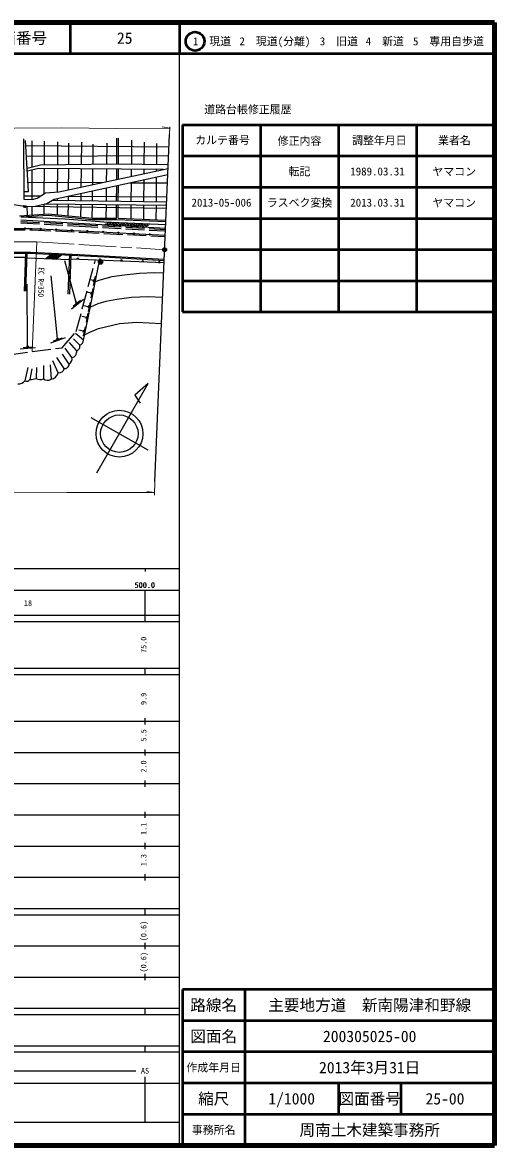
# Model space of a CAD drawing. Units: millimetres at full size, sheet at 1:1000; details may follow other scales. Extents: x 40000 to 680000, y 20000 to 380000.
# Drawn here: x 528725 to 680000, y 20000 to 380000 of the extents above; entities that cross this region are included whole.
import ezdxf
from ezdxf.enums import TextEntityAlignment as Align

# ---------------------------------------------------------------- set-up
doc = ezdxf.new("R2010")
doc.units = ezdxf.units.MM
doc.header["$LTSCALE"] = 1000
doc.header["$PDMODE"] = 32
doc.header["$PDSIZE"] = 500
doc.linetypes.add('CHAIN', pattern=[18.5, 12, -1.5, 3.5, -1.5])
doc.linetypes.add('DASHED', pattern=[7.5, 6, -1.5])
for name, color, linetype, lineweight in [('M-BGD', 7, 'Continuous', 25), ('M-BMK', 2, 'CHAIN', 13), ('M-BMK-OTRS', 5, 'Continuous', 25), ('M-BMK-SRVR', 3, 'Continuous', 25), ('M-STR-HTXT', 7, 'Continuous', 13), ('M-TTL', 2, 'Continuous', 140), ('M-TTL-BAND', 7, 'Continuous', 25), ('M-TTL-FRAM', 2, 'Continuous', 50), ('M-TTL-LINE', 7, 'Continuous', 50)]:
    doc.layers.add(name, color=color, linetype=linetype, lineweight=lineweight)
doc.layers.add('M-OTRS', color=6, linetype='Continuous')
doc.layers.add('M-TTL-TXT', color=7, linetype='Continuous')
doc.styles.add('ＭＳ ゴシック', font='')
doc.styles.get('ＭＳ ゴシック').set_extended_font_data('MS Gothic')

msp = doc.modelspace()

# ---------------------------------------------------------------- hatches: boundary and pattern name
at = {"layer": 'M-BGD'}
for points in [[(529884, 321078, -0.82183), (528904, 321220)], [(546785, 304169), (546160, 304195, -0.84072)], [(554440, 303187, -1), (553040, 303187, -0.41421), (553740, 303887, -0.41421)], [(553902, 303873), (553276, 303899, -0.84072)], [(560764, 303587), (560139, 303613, -0.84072)], [(567597, 303303), (566971, 303329, -0.84072)], [(572891, 303082), (572266, 303108, -0.84072)]]:
    msp.add_hatch(color=256, dxfattribs=at).paths.add_polyline_path(points)

# ---------------------------------------------------------------- linework, layer by layer
for p, q in [((531862, 333664), (531864, 342020)), ((558952, 334719), (558992, 342901)), ((559502, 334710), (559542, 342899)), ((563725, 334637), (563811, 342316)), ((529842, 340572), (575657, 340161)), ((535782, 334357), (535834, 341901)), ((540017, 334425), (540063, 341732)), ((543556, 334481), (543619, 341315)), ((547630, 334545), (547708, 341657)), ((551328, 334604), (551410, 341026)), ((555763, 334674), (555844, 341308)), ((567755, 334568), (567824, 341658)), ((571744, 334500), (571806, 341240)), ((530042, 337166), (575541, 337390)), ((531858, 323266), (531861, 332704)), ((535717, 325142), (535773, 333190)), ((539962, 325679), (540009, 333155)), ((543482, 326371), (543544, 333126)), ((547550, 327245), (547614, 333093)), ((551244, 328039), (551308, 333063)), ((555694, 328996), (555743, 333027)), ((558928, 329690), (558944, 333001)), ((559478, 329809), (559494, 332997)), ((563682, 330712), (563707, 332963)), ((567726, 331581), (567739, 332930)), ((571725, 332441), (571729, 332897)), ((530535, 328779), (554221, 328679)), ((558894, 322723), (558918, 327693)), ((559444, 322715), (559469, 327813)), ((563273, 328641), (575175, 328590)), ((563593, 322658), (563660, 328725)), ((567640, 322603), (567707, 329605)), ((571634, 322548), (571707, 330475)), ((529134, 324472), (534626, 324424)), ((543451, 322935), (543463, 324331)), ((543533, 324346), (574987, 324071)), ((547503, 322880), (547528, 325215)), ((551177, 322829), (551218, 326018)), ((555618, 322768), (555670, 326987)), ((529884, 321078), (528904, 321220)), ((574833, 320384), (530157, 321039)), ((530157, 321039), (530185, 318194)), ((531857, 318295), (531858, 321088)), ((535671, 318525), (535694, 321803)), ((535923, 321858), (574878, 321468)), ((538307, 323006), (574922, 322502)), ((539915, 318337), (539937, 321817)), ((539945, 322984), (539948, 323566)), ((543405, 318004), (543440, 321782)), ((547445, 317619), (547490, 321742)), ((551106, 317278), (551163, 321705)), ((555551, 317256), (555605, 321660)), ((558867, 317240), (558888, 321628)), ((559417, 317221), (559438, 321622)), ((563530, 317050), (563581, 321581)), ((567584, 316881), (567629, 321540)), ((571580, 316715), (571624, 321500)), ((559417, 317221), (574675, 316586)), ((554809, 315276), (554774, 315241)), ((555176, 315449), (555422, 315204)), ((556299, 315882), (555609, 315193)), ((555776, 315733), (556360, 315149)), ((557149, 315849), (556444, 315144)), ((556519, 315874), (557299, 315094)), ((558000, 315816), (557279, 315095)), ((557439, 315838), (558237, 315039)), ((558850, 315782), (558115, 315047)), ((558359, 315802), (559176, 314985)), ((559701, 315749), (558950, 314998)), ((559279, 315766), (560115, 314930)), ((560552, 315716), (559785, 314949)), ((560199, 315730), (561053, 314875)), ((561402, 315683), (560620, 314900)), ((561119, 315694), (561992, 314820)), ((562253, 315649), (561455, 314852)), ((562039, 315658), (562931, 314766)), ((563103, 315616), (562290, 314803)), ((562959, 315622), (563869, 314711)), ((563954, 315583), (563126, 314754)), ((563879, 315586), (564808, 314656)), ((564804, 315549), (563961, 314706)), ((565655, 315516), (564796, 314657)), ((564798, 315550), (565747, 314601)), ((566506, 315483), (565631, 314608)), ((565718, 315514), (566685, 314547)), ((567356, 315449), (566466, 314559)), ((566638, 315477), (567624, 314492)), ((568207, 315416), (567301, 314511)), ((567558, 315441), (568539, 314461)), ((569057, 315383), (568136, 314462)), ((568478, 315405), (569043, 314841)), ((569398, 315369), (569547, 315221)), ((529667, 306023), (529259, 293894)), ((530117, 306028), (529709, 293879)), ((509527, 304791), (529624, 304743)), ((530067, 304523), (543795, 304017)), ((536224, 304296), (537926, 305688)), ((536254, 304320), (536280, 304294)), ((536545, 304558), (536830, 304273)), ((537970, 305686), (536568, 304283)), ((536837, 304797), (537381, 304253)), ((538477, 305662), (537079, 304264)), ((537129, 305036), (537931, 304233)), ((537420, 305274), (538482, 304212)), ((538984, 305638), (537591, 304245)), ((537712, 305513), (539033, 304192)), ((538074, 305681), (539512, 304243)), ((539490, 305615), (538102, 304226)), ((539997, 305591), (538613, 304208)), ((538631, 305655), (539812, 304474)), ((540504, 305567), (539125, 304189)), ((539187, 305629), (540112, 304704)), ((539426, 304178), (541197, 305535)), ((539743, 305603), (540412, 304934)), ((540300, 305577), (540713, 305164)), ((541010, 305544), (540360, 304894)), ((540856, 305551), (541013, 305394)), ((545981, 290213), (542351, 303541)), ((543384, 292890), (543860, 305785)), ((543889, 292871), (544364, 305760)), ((544309, 304272), (574111, 303031)), ((546160, 304195), (546785, 304169)), ((553276, 303899), (553902, 303873)), ((560139, 303613), (560764, 303587)), ((566971, 303329), (567597, 303303)), ((572266, 303108), (572891, 303082)), ((539998, 278713), (537885, 298818)), ((530390, 276228), (530253, 296110)), ((551527, 297250), (550378, 297472)), ((551460, 296906), (551593, 297593)), ((551536, 295720), (552107, 298665)), ((550753, 293257), (549324, 293534)), ((550686, 292913), (550819, 293601)), ((550762, 291727), (551333, 294673)), ((544437, 288157), (548290, 291344)), ((545017, 289025), (547328, 290938)), ((545712, 289990), (546251, 290436)), ((549905, 288886), (548432, 289171)), ((549838, 288542), (549972, 289229)), ((549914, 287356), (550485, 290301)), ((549232, 285414), (547759, 285699)), ((549165, 285070), (549299, 285757)), ((549241, 283884), (549812, 286829)), ((548278, 281084), (546813, 281407)), ((548202, 280742), (548353, 281426)), ((548248, 279554), (548893, 282484)), ((537841, 277314), (542555, 278981)), ((538684, 277930), (541512, 278931)), ((539668, 278597), (540328, 278830)), ((546074, 274799), (543769, 277359)), ((547060, 276581), (545101, 278638)), ((548257, 278204), (545751, 280339)), ((527955, 275402), (532934, 275860)), ((528924, 275793), (531911, 276067)), ((530042, 276196), (530739, 276260)), ((543677, 270488), (541573, 273641)), ((544573, 272560), (542380, 275567)), ((535436, 270078), (535458, 265729)), ((537652, 270279), (537887, 265673)), ((540216, 267699), (538482, 271511)), ((542097, 269055), (539781, 272632)), ((530407, 269440), (529523, 265136)), ((531750, 268948), (531112, 265583)), ((533241, 269396), (533107, 265875))]:
    msp.add_line(p, q, dxfattribs=at)
for points in [[(529061, 342667), (529138, 323406), (531877, 323265), (533483, 323673), (536156, 325430), (540396, 325708), (575368, 333224)], [(529129, 325862), (530706, 325862), (529747, 342196)], [(496638, 325263), (523848, 321952), (530157, 321039), (532779, 321115), (536549, 322005), (538885, 323335), (575286, 331254)], [(530272, 333261), (534514, 334337), (558783, 334722), (575418, 334437)], [(573773, 332881), (533830, 333205), (530327, 332314)], [(527772, 318049), (537064, 318608), (551022, 317278), (558867, 317240)], [(528172, 317673), (537057, 318207), (551002, 316879), (558976, 316839), (574659, 316186)], [(574616, 315165), (554787, 315942), (542292, 316918), (528172, 317579)], [(324882, 254865), (342503, 263105), (358717, 270489), (369288, 275416), (386580, 283310), (405808, 292265), (413433, 295664), (418605, 297769), (427591, 300771), (436931, 303762), (446568, 306191), (454092, 307697), (464111, 309037), (489664, 311592), (512777, 313477), (523620, 313931), (531865, 313962), (547382, 313253), (574476, 311797)], [(528172, 316757), (548474, 315609), (574571, 314086)], [(516796, 306326), (531373, 306389), (546889, 305638), (574155, 304088)], [(521409, 305937), (530557, 306032), (542307, 305483), (554832, 304853), (574139, 303714)], [(548257, 278204), (549821, 285300), (553155, 302495)], [(552082, 296963), (553637, 297539), (557498, 298547), (561353, 299050), (566192, 299622), (571052, 299877), (573973, 299709)], [(573645, 291833), (568972, 292006), (563666, 291836), (558997, 291200), (555452, 290542), (552906, 289757), (550494, 288771)], [(548632, 279902), (550288, 280752), (553103, 281880), (559832, 283483), (565381, 283901), (573300, 283551)]]:
    msp.add_lwpolyline(points, dxfattribs=at)
at = {"layer": 'M-BGD', "linetype": 'DASHED'}
for points in [[(369514, 275024), (386768, 282901), (405995, 291855), (413609, 295250), (418761, 297346), (427731, 300343), (437055, 303329), (446667, 305752), (454166, 307253), (464163, 308590), (489705, 311144), (512805, 313027), (523630, 313481), (531856, 313512), (547359, 312803), (574457, 311347)], [(528172, 316239), (546892, 315226), (574553, 313659)], [(528172, 315739), (546865, 314727), (574525, 313160)], [(508918, 294164), (512173, 278865), (516965, 272423), (531854, 274507), (541439, 275748), (545944, 280914), (552112, 303947)]]:
    msp.add_lwpolyline(points, dxfattribs=at)
at = {"layer": 'M-BGD'}
for centre, radius in [((529531, 313953), 225), ((534528, 313841), 225), ((539523, 313612), 225), ((544518, 313384), 225), ((549512, 313138), 225), ((554505, 312870), 225), ((559497, 312602), 225), ((564490, 312333), 225), ((569483, 312065), 225), ((553740, 303187), 700)]:
    msp.add_circle(centre, radius, dxfattribs=at)
for centre, radius, start, end in [((529408, 321246), 505, 182.93597, 340.59416), ((546470, 304128), 318, 7.50709, 167.72483), ((553587, 303831), 318, 7.50709, 167.72483), ((560449, 303546), 318, 7.50709, 167.72483), ((567282, 303261), 318, 7.50709, 167.72483), ((572576, 303041), 318, 7.50709, 167.72483), ((546617, 278161), 1641, 285.63446, 1.52066), ((544224, 274416), 1889, 280.65979, 11.69067), ((545717, 276160), 1407, 284.71281, 17.37869), ((542226, 270500), 1451, 264.91312, 359.53382), ((542694, 272143), 1925, 300.71185, 12.48212), ((537468, 268507), 2864, 278.39906, 343.61349), ((540314, 269546), 1850, 266.97535, 344.59885), ((527615, 266513), 2353, 259.97658, 324.17367), ((530068, 266249), 1239, 243.93443, 327.50069), ((531485, 270001), 4434, 265.17656, 291.45697), ((534428, 268145), 2626, 239.81449, 293.11289), ((536710, 267323), 2026, 231.85803, 305.50462)]:
    msp.add_arc(centre, radius, start, end, dxfattribs=at)
at = {"layer": 'M-BMK'}
msp.add_lwpolyline([(320934, 246932), (325835, 250045), (328988, 251682), (351628, 262312), (379283, 275408), (399765, 285105), (415765, 292356), (428598, 296940), (436120, 299306), (443992, 301228), (451543, 302715), (454558, 303197), (475293, 305666), (481350, 306465), (499498, 308312), (513857, 309139), (525093, 309652), (533289, 309731), (546816, 308850), (574283, 307162)], dxfattribs=at)
at = {"layer": 'M-BMK-OTRS'}
msp.add_line((571189, 232860), (575821, 344102), dxfattribs=at)
at = {"layer": 'M-BMK-SRVR'}
for p, q in [((552551, 235614), (568980, 264268)), ((568980, 264268), (564741, 260506)), ((564741, 260506), (566398, 258004)), ((550654, 253416), (568872, 242971))]:
    msp.add_line(p, q, dxfattribs=at)
for centre, radius in [((574283, 307162), 600), ((559800, 248172), 7500), ((559763, 248193), 6000)]:
    msp.add_circle(centre, radius, dxfattribs=at)
at = {"layer": 'M-OTRS'}
msp.add_point((574283, 307162), dxfattribs=at)
at = {"layer": 'M-STR-HTXT'}
for p, q in [((575951, 346164), (573518, 346491)), ((575821, 344102), (575972, 346497)), ((533289, 309731), (531854, 274507)), ((571189, 232860), (571008, 228512)), ((571043, 229351), (568612, 229693))]:
    msp.add_line(p, q, dxfattribs=at)
for points in [[(354466, 323004), (408098, 345099), (426184, 345338), (445366, 345501), (469065, 345757), (499680, 346008), (511042, 346008), (541185, 346234), (558922, 346061), (575951, 346164)], [(107668, 229697), (180784, 229556), (206025, 229583), (246909, 229505), (289186, 229419), (348738, 229299), (409235, 229411), (543058, 229345), (571043, 229351)]]:
    msp.add_lwpolyline(points, dxfattribs=at)
at = {"layer": 'M-TTL'}
for p, q in [((680000, 380000), (40000, 380000)), ((680000, 20000), (680000, 380000)), ((40000, 20000), (680000, 20000))]:
    msp.add_line(p, q, dxfattribs=at)
at = {"layer": 'M-TTL-BAND'}
for p, q in [((579000, 20000), (579000, 370000)), ((40000, 205000), (579000, 205000)), ((568000, 205000), (568000, 204000)), ((68000, 198000), (579000, 198000)), ((568000, 188000), (568000, 198000)), ((40000, 190000), (579000, 190000)), ((40000, 188000), (579000, 188000)), ((40000, 173000), (579000, 173000)), ((568000, 171000), (568000, 173000)), ((40000, 171000), (579000, 171000)), ((40000, 156000), (579000, 156000)), ((568000, 155000), (568000, 157000)), ((46000, 146000), (579000, 146000)), ((568000, 145000), (568000, 147000)), ((568000, 135000), (568000, 137000)), ((52000, 136000), (579000, 136000)), ((46000, 126000), (579000, 126000)), ((568000, 125000), (568000, 127000)), ((52000, 116000), (579000, 116000)), ((568000, 115000), (568000, 117000)), ((46000, 106000), (579000, 106000)), ((568000, 105000), (568000, 107000)), ((40000, 96000), (579000, 96000)), ((40000, 94000), (579000, 94000)), ((568000, 94000), (568000, 96000)), ((49000, 84000), (579000, 84000)), ((568000, 83000), (568000, 85000)), ((40000, 74000), (579000, 74000)), ((568000, 73000), (568000, 75000)), ((40000, 64000), (579000, 64000)), ((40000, 62000), (579000, 62000)), ((568000, 62000), (568000, 64000)), ((40000, 52000), (579000, 52000)), ((568000, 50000), (568000, 52000)), ((40000, 50000), (579000, 50000)), ((71000, 44000), (565000, 44000)), ((40000, 40000), (579000, 40000)), ((568000, 27500), (568000, 42000)), ((68000, 27500), (579000, 27500))]:
    msp.add_line(p, q, dxfattribs=at)
at = {"layer": 'M-TTL-FRAM'}
for p, q in [((580000, 347197), (580000, 287197)), ((580000, 347197), (680000, 347197)), ((580000, 287197), (680000, 287197)), ((680000, 70000), (580000, 70000)), ((580000, 70000), (580000, 20000))]:
    msp.add_line(p, q, dxfattribs=at)
at = {"layer": 'M-TTL-LINE'}
for p, q in [((543997, 380000), (543997, 370000)), ((579000, 380000), (579000, 370000)), ((40000, 370000), (680000, 370000)), ((605000, 347197), (605000, 287197)), ((630000, 347197), (630000, 287197)), ((655000, 347197), (655000, 287197)), ((580000, 337197), (680000, 337197)), ((580000, 327197), (680000, 327197)), ((580000, 317197), (680000, 317197)), ((580000, 307197), (680000, 307197)), ((580000, 297197), (680000, 297197)), ((600000, 70000), (600000, 20000)), ((680000, 60000), (580000, 60000)), ((680000, 50000), (580000, 50000)), ((680000, 40000), (580000, 40000)), ((630000, 40000), (630000, 30000)), ((650000, 40000), (650000, 30000)), ((680000, 30000), (580000, 30000))]:
    msp.add_line(p, q, dxfattribs=at)
msp.add_circle((584031, 373958), 3000, dxfattribs=at)

# ---------------------------------------------------------------- texts
at = {"layer": 'M-STR-HTXT', "style": 'ＭＳ ゴシック', "width": 0.8}
msp.add_text('EC R=350', height=1833, rotation=268.94, dxfattribs=at).set_placement((533254, 296783), align=Align.BOTTOM_CENTER)
at = {"layer": 'M-TTL-BAND', "style": 'ＭＳ ゴシック'}
for s, p in [('500.0', (567844, 198195)), ('500.0', (568000, 198195)), ('18', (530500, 192405)), ('AS', (568000, 42500))]:
    msp.add_text(s, height=1833, dxfattribs=at).set_placement(p, align=Align.BOTTOM_CENTER)
for s, p in [('75.0', (569000, 180500)), ('9.9', (569000, 163174)), ('5.5', (569000, 151500)), ('2.0', (569000, 141500)), ('1.1', (569000, 121500)), ('1.3', (569000, 111500)), ('(0.6)', (569000, 88764)), ('(0.6)', (569000, 78764))]:
    msp.add_text(s, height=1833, rotation=90, dxfattribs=at).set_placement(p, align=Align.BOTTOM_CENTER)
at = {"layer": 'M-TTL-TXT', "style": 'ＭＳ ゴシック'}
for s, height, p in [('図面番号', 3666, (526622, 375000)), ('25', 3666, (561497, 375000)), ('1\u3000現道', 2566, (589448, 373958)), ('2\u3000現道(分離)', 2566, (609619, 373958)), ('3\u3000旧道', 2566, (630121, 373958)), ('4\u3000新道', 2566, (644824, 373958)), ('5\u3000専用自歩道', 2566, (665228, 373958)), ('道路台帳修正履歴', 2566, (600968, 352113)), ('カルテ番号', 2566, (592839, 342277)), ('修正内容', 2566, (617509, 342023)), ('調整年月日', 2566, (643089, 342197)), ('業者名', 2566, (667134, 342197)), ('転記', 2566, (617500, 332245)), ('1989.03.31', 2566, (642500, 332245)), ('ヤマコン', 2566, (667077, 332189)), ('2013-05-006', 2566, (592500, 322245)), ('ラスベク変換', 2566, (617500, 322245)), ('2013.03.31', 2566, (642500, 322245)), ('ヤマコン', 2566, (667077, 322189)), ('路線名', 3666, (590000, 65000)), ('路線名', 3666, (590000, 65000)), ('主要地方道\u3000新南陽津和野線', 3666, (640000, 65000)), ('図面名', 3666, (590000, 55000)), ('図面名', 3666, (590000, 55000)), ('200305025-00', 3666, (640000, 55000)), ('2013年3月31日', 3666, (640000, 45000)), ('作成年月日', 2566, (590000, 45000)), ('作成年月日', 2566, (590000, 45000)), ('縮尺', 3666, (590000, 35000)), ('縮尺', 3666, (590000, 35000)), ('1/1000', 3666, (615000, 35000)), ('図面番号', 3666, (640000, 35000)), ('図面番号', 3666, (640000, 35000)), ('25-00', 3666, (664125, 35000)), ('事務所名', 2566, (590000, 25000)), ('事務所名', 2566, (590000, 25000)), ('周南土木建築事務所', 3666, (640000, 25000))]:
    msp.add_text(s, height=height, dxfattribs=at).set_placement(p, align=Align.MIDDLE_CENTER)

doc.saveas('drawing.dxf')
